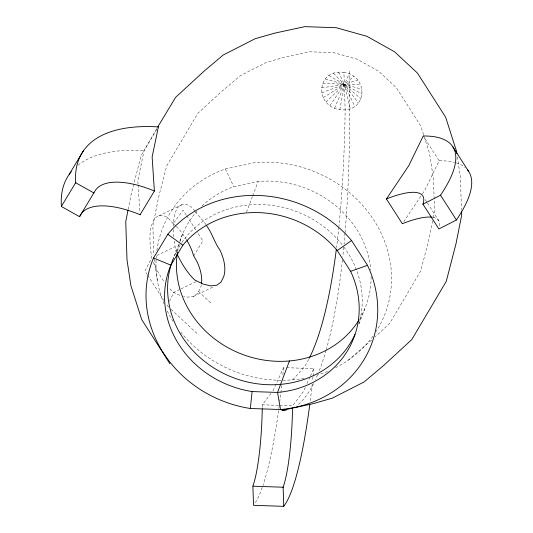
<?xml version="1.0" encoding="UTF-8"?>
<svg xmlns="http://www.w3.org/2000/svg" width="533" height="533" viewBox="0 0 533 533"><rect width="100%" height="100%" fill="white"/><g stroke="black" fill="none" stroke-linecap="round" stroke-linejoin="round"><path stroke-width="0.4" stroke-dasharray="2.67 2" d="M173.438 229.496L173.838 236.665M173.511 226.225C173.551 219.989 174.144 213.453 177.382 207.983A42.14 18.269 82.6 0 1 191.993 207.59L194.971 211.088M339.814 109.705L344.358 84.407L343.898 72.335C316.435 68.857 313.95 105.661 339.814 109.705C367.277 113.183 369.769 76.379 343.898 72.335M128.16 209.442L131.398 193.219L141.145 155.529L157.362 127.62M432.603 220.815L428.878 239.47L420.764 270.864L389.636 323.491L375.219 336.763M433.249 217.571L434.548 211.081L434.168 199.715M172.792 260.017L179.608 241.982M179.887 241.222L182.746 233.674M246.473 212.227L252.382 196.59M252.669 195.831L258.092 181.48A98.472 88.878 20.7 0 1 370.775 270.051M359.082 323.871L364.785 308.76M201.327 284.775A42.154 24.105 50.2 0 1 200.595 287.687L197.65 293.39L193.426 296.475L187.336 297.141L183.565 296.241M334.611 108.246L349.102 73.794M272.983 390.849L283.576 367.61L286.028 367.69M305.262 387.384L303.217 391.882L292.537 405.84L279.465 405.393M306.975 383.633L310.046 376.891M310.393 376.138L313.81 368.643L286.847 367.717M169.534 301.418L173.758 292.397L180.334 289.232M156.689 129.759L144.063 150.692L137.814 180.687L138.034 183.932M193.699 255.947L202.906 240.929L197.063 231.835M403.721 221.708L421.929 194.572M422.389 193.892L424.661 190.501L439.159 160.786L424.121 137.407M329.907 105.621L344.358 84.407L353.805 76.419M175.85 226.005A43.473 22.333 67 0 0 174.118 224.426L173.138 223.753L183.119 210.155L186.27 215.052M271.044 393.387L262.303 404.807L278.646 405.366M292.737 379.816L304.363 366.937A487.195 98.792 85 0 0 308.874 359.035M326.016 101.996L344.358 84.407L357.696 80.043M371.614 340.081L348.315 360.148M323.205 97.619L344.358 84.407L360.515 84.421M158.734 215.925L181.866 204.779M156.762 255.514L175.017 246.712M181.06 288.879L197.13 281.138M193.426 296.475L213.873 286.621M321.659 92.795L344.358 84.407L362.054 89.244M156.875 250.537A119.165 107.559 20.7 0 1 225.359 168.968L254.801 162.618A119.165 107.559 20.7 0 1 370.422 215.092A119.165 107.559 20.7 0 1 376.211 331.339M201.954 206.011A98.472 88.878 20.7 0 1 233.767 186.73L258.092 181.48M321.499 87.852L344.358 84.407L362.22 94.188M322.718 83.128L344.358 84.407L360.994 98.911M325.243 78.937L344.358 84.407L358.469 103.102M179.794 295.342L173.758 292.397L171.939 290.911A43.859 17.329 64.3 0 1 168.721 287.474M328.908 75.566L344.358 84.407L354.811 106.473M198.436 291.398L211.694 303.75M168.635 307.061L166.069 303.837M171.066 309.327L198.443 334.824M333.445 73.254L344.358 84.407L350.268 108.785M195.471 211.668C198.536 216.331 203.046 219.823 205.898 224.686M173.138 223.753L168.868 218.737A42.14 18.269 82.6 0 0 154.257 219.13C147.661 230.809 150.166 245.267 151.652 257.979L144.996 271.07L147.241 274.555M425.254 199.635L427.026 202.387M427.466 203.073L438.965 220.955M186.717 215.752L196.61 231.135M147.688 275.255L163.831 300.352M225.359 168.968L233.767 186.73M338.562 72.155L344.358 84.407L345.151 109.885A487.195 98.792 85 0 1 338.961 226.252M176.496 252.829L175.69 250.783L174.151 240.616M153.344 262.249L154.19 264.388A43.859 17.329 64.3 0 0 164.644 282.357M457.354 156.855L460.399 177.049L461.478 209.476M154.157 259.085L157.521 281.451M138.087 184.744L139.919 212.334M434.142 198.902L433.489 179.421L429.598 153.571L420.81 126.054L396.359 87.732L378.637 71.229L357.203 59.25L333.525 52.62L309.207 51.788L285.915 56.811L266.413 62.374L240.503 75.573L221.202 91.856L197.77 113.416L166.642 166.043L158.528 197.437L152.858 225.825L153.837 255.054M349.322 71.269A487.195 98.792 85 0 1 345.111 232.188M345.044 232.994A487.195 98.792 85 0 1 344.065 244.101M343.765 247.212A487.195 98.792 85 0 1 342.806 256.6M342.433 260.037A487.195 98.792 85 0 1 326.303 349.495M326.069 350.308A487.195 98.792 85 0 1 318.954 371.488M317.568 374.879A487.195 98.792 85 0 1 315.443 379.696M313.631 383.454A487.195 98.792 85 0 1 296.774 405.56M338.875 227.125A487.195 98.792 85 0 1 336.556 247.525M372.92 336.17A119.165 107.559 20.7 0 1 335.037 368.003M327.542 371.408A119.165 107.559 20.7 0 1 317.601 374.972M304.116 378.27A119.165 107.559 20.7 0 1 180.467 331.786M173.178 321.526A119.165 107.559 20.7 0 1 166.396 309.207M164.017 303.837A119.165 107.559 20.7 0 1 156.122 258.618M156.169 257.805A119.165 107.559 20.7 0 1 156.276 256.193M262.323 404.787A76.752 11.626 -88 0 1 262.276 408.065M313.817 368.669A230.709 34.945 -88 0 1 313.084 376.051M312.998 376.864A230.709 34.945 -88 0 1 312.571 380.908M312.225 384.113A230.709 34.945 -88 0 1 310.093 402.049M283.583 367.637A230.709 34.945 -88 0 1 282.763 375.832M281.724 385.506A230.709 34.945 -88 0 1 279.858 401.016M279.205 406.013A230.709 34.945 -88 0 1 262.949 485.45M262.243 487.508A230.709 34.945 -88 0 1 254.361 504.085M77.971 165.197A230.709 97.992 31.1 0 1 144.03 150.646M439.212 160.746A230.709 63.041 -32.7 0 1 454.622 162.392M456.221 162.851A230.709 63.041 -32.7 0 1 465.276 167.602M371.088 276.587A98.472 88.878 20.7 0 1 359.942 318.414M177.622 251.223A98.472 88.878 20.7 0 1 179.694 242.268M179.927 241.469A98.472 88.878 20.7 0 1 196.85 211.295M172.679 260.157A98.472 88.878 20.7 0 1 181.427 243.181M181.9 242.488A98.472 88.878 20.7 0 1 343.372 246.339M343.872 247.006A98.472 88.878 20.7 0 1 358.995 323.578M176.43 226.565A43.473 22.333 67 0 1 187.036 240.61M433.136 217.384A76.752 20.974 -32.7 0 1 439.272 227.404"/><path stroke-width="0.8" d="M250.297 408.485L252.149 391.562A98.472 88.878 20.7 0 1 170.853 265.148L153.511 257.999L167.822 234.273A117.227 105.807 20.7 0 1 351.573 240.563L367.497 265.321A117.227 105.807 20.7 0 1 280.531 409.524L250.297 408.485A117.227 105.807 20.7 0 1 153.511 257.999M128 210.255L125.735 221.608L127.007 259.857L130.905 285.708L141.745 319.647L169.94 363.792M158.374 126.967L152.125 156.962L154.39 191.047L140.086 214.772M289.439 360.954L277.546 392.428L280.531 409.524L282.59 410.257A487.195 98.792 85 0 0 286.461 410.037M423.235 136.028L408.738 165.743L386.432 198.989L402.355 223.747M69.243 174.311L83.548 150.586M157.788 126.914L175.637 97.319L203.946 71.269L223.247 54.986L255.207 38.702L274.715 33.146L304.816 26.65L336.25 27.723L366.857 36.297L394.56 51.774L417.466 73.114L445.661 117.26L456.508 151.199L456.868 153.624M170.853 265.148L182.872 245.22A98.472 88.878 20.7 0 1 337.222 250.503L351.573 240.563M252.149 391.562L277.546 392.428A98.472 88.878 20.7 0 0 350.594 271.297L367.497 265.321M282.59 410.257L312.698 403.767L332.199 398.204L364.159 381.921L383.46 365.638L411.769 339.594L446.261 281.377L456.008 243.688L461.671 215.299L461.531 211.141M167.822 234.273L182.872 245.22M206.771 225.972C212.181 233.381 214.499 242.502 219.869 249.964A42.154 24.105 50.2 0 1 223.72 276.54L221.022 282.13L216.791 285.208L210.702 285.875L203.166 284.082L194.692 279.945C187.123 272.743 181.733 263.549 177.143 254.228M452.79 146.742L468.714 171.499M337.222 250.503L350.594 271.297M336.35 249.178A487.195 98.792 85 0 1 309.24 358.316M292.524 408.278A76.752 11.626 -88 0 1 283.116 487.102M262.263 408.884A76.752 11.626 -88 0 1 252.889 486.069M79.657 216.724A76.752 32.6 31.1 0 1 140.072 214.706M93.968 192.999A76.752 32.6 31.1 0 1 154.383 190.981M75.746 182.806A230.709 97.992 31.1 0 1 158.334 126.921M386.478 198.922A76.752 20.974 -32.7 0 1 422.842 204.252M402.402 223.687A76.752 20.974 -32.7 0 1 432.343 217.251M423.289 135.988A230.709 63.041 -32.7 0 1 440.431 195.285M359.075 319.853A98.472 88.878 20.7 0 1 242.748 354.512A98.472 88.878 20.7 0 1 177.482 252.049M354.945 334.444A98.472 88.878 20.7 0 1 230.889 376.744A98.472 88.878 20.7 0 1 172.679 260.157M187.036 240.61A43.473 22.333 67 0 1 192.033 250.87L193.699 255.947L196.737 261.11A42.154 24.105 50.2 0 1 201.547 283.21M61.442 206.531A230.709 97.992 31.1 0 1 71.222 171.773M467.394 169.727A230.709 63.041 -32.7 0 1 456.355 220.042M309.766 404.554A230.709 34.945 -88 0 1 283.763 506.23M75.639 182.759L61.335 206.484L79.537 216.658L93.848 192.933L75.639 182.759M440.525 195.245L422.955 204.192L438.879 228.957L456.448 220.002L440.525 195.245M283.123 487.222L252.889 486.189L253.528 505.317L283.763 506.35L283.123 487.222"/></g></svg>
